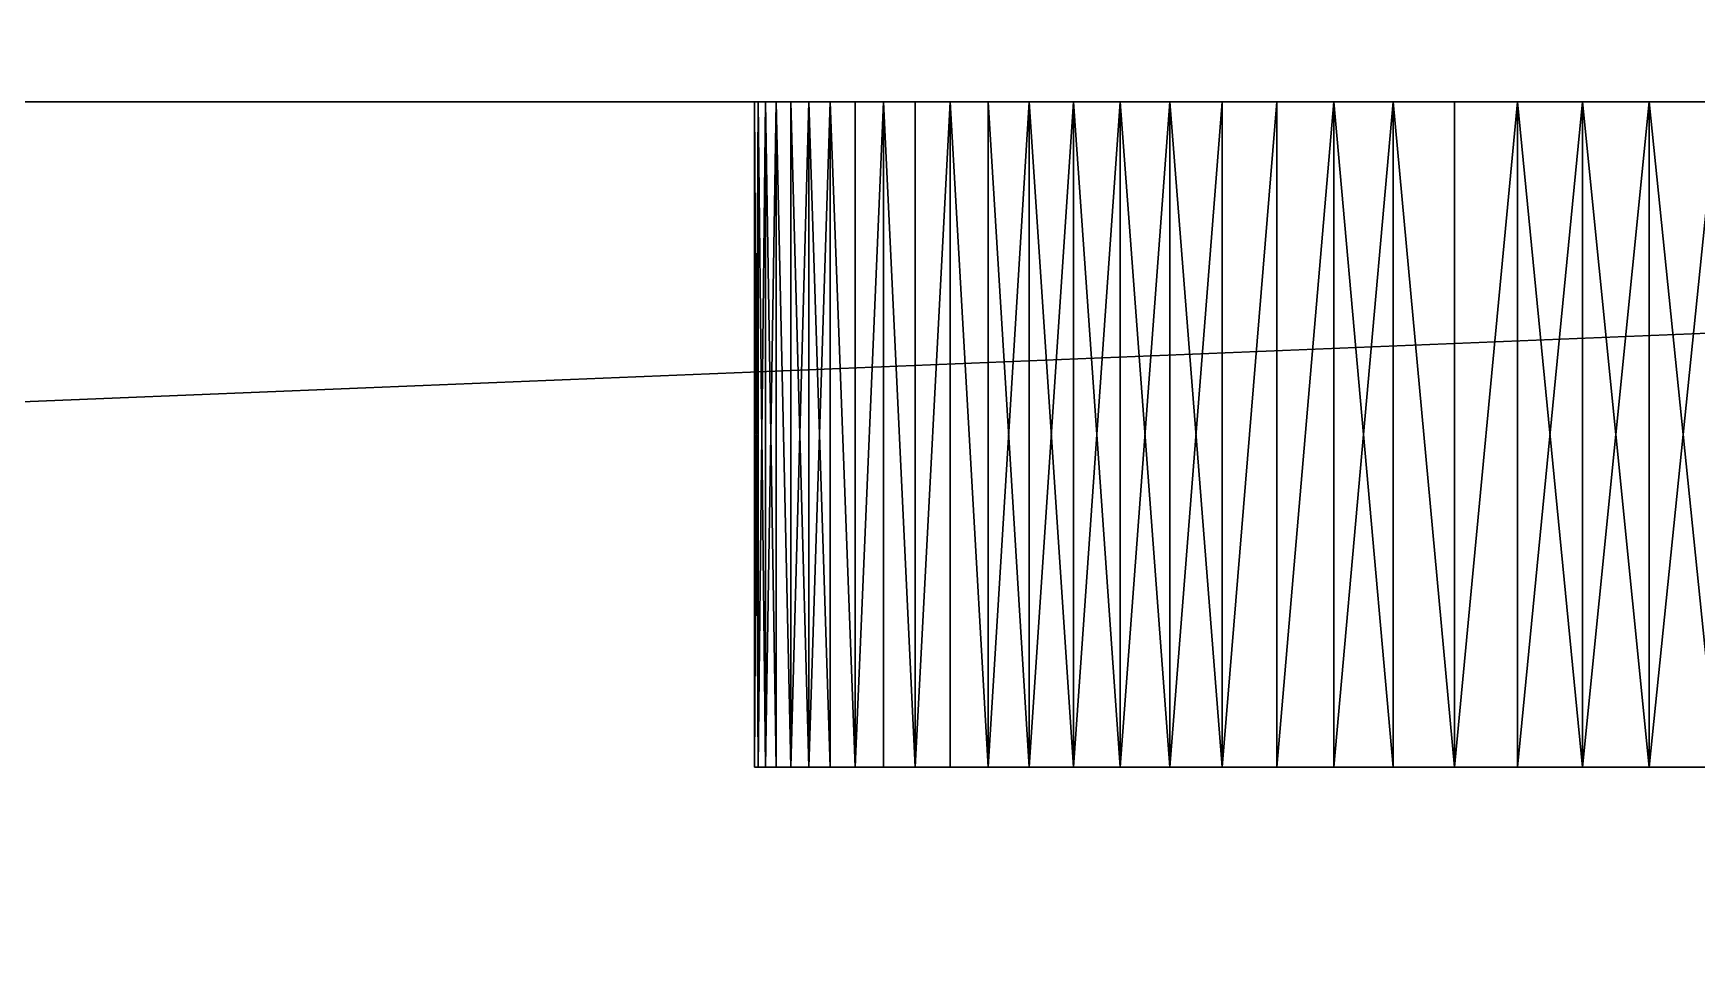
# Model space of a CAD drawing. Header units: millimetres. Extents: x 0 to 520, y -2 to 382.
# Drawn here: x 187.717 to 190.217, y 8.205 to 9.603 of the extents above; entities that cross this region are included whole.
import ezdxf

# ---------------------------------------------------------------- set-up
doc = ezdxf.new("R2010")
doc.units = ezdxf.units.MM

msp = doc.modelspace()

# ---------------------------------------------------------------- linework, layer by layer
at = {"layer": 'BRASS', "color": 52}
for points in [[(0, 0, 90), (499.5, 20.5, 90), (520, 0, 90)], [(20.5, 20.5, 90), (499.5, 20.5, 90), (0, 0, 90)], [(520, 0, 98), (10, 10, 98), (0, 0, 98)], [(510, 10, 98), (10, 10, 98), (520, 0, 98)]]:
    msp.add_3dface(points, dxfattribs=at)
at = {"layer": 'TEAK', "color": 34}
for points in [[(20, 20), (520, 0), (0, 0)], [(500, 20), (520, 0), (20, 20)], [(64, 20, 69), (456, 20, 69), (64, 4, 69)], [(64, 4, 69), (456, 20, 69), (456, 4, 69)], [(456, 20, 21), (64, 20, 21), (64, 4, 21)], [(456, 20, 21), (64, 4, 21), (456, 4, 21)], [(196, 14, 70.5), (174, 14, 70.5), (174, 9.5, 70.5)], [(196, 14, 70.5), (174, 9.5, 70.5), (196, 9.5, 70.5)], [(520, 0, 90), (20, 9.5, 90), (0, 0, 90)], [(520, 0, 90), (500, 9.5, 90), (20, 9.5, 90)], [(20, 9.5, 90), (500, 9.5, 90), (346, 9.5, 86)], [(20, 9.5, 90), (346, 9.5, 86), (324, 9.5, 86)], [(20, 9.5, 90), (324, 9.5, 86), (196, 9.5, 86)], [(20, 9.5, 90), (196, 9.5, 86), (174, 9.5, 86)], [(196, 9.5, 70.5), (174, 9.5, 70.5), (179.6485, 9.5, 73.3977)], [(190.0455, 9.5, 77.4821), (179.9545, 9.5, 77.4821), (174, 9.5, 86)], [(196, 9.5, 86), (190.0455, 9.5, 77.4821), (174, 9.5, 86)], [(190.3515, 9.5, 73.3977), (179.6485, 9.5, 73.3977), (179.7524, 9.5, 73.4327)], [(196, 9.5, 70.5), (179.6485, 9.5, 73.3977), (190.3515, 9.5, 73.3977)], [(190.2476, 9.5, 73.4327), (179.7524, 9.5, 73.4327), (179.8546, 9.5, 73.4728)], [(190.3515, 9.5, 73.3977), (179.7524, 9.5, 73.4327), (190.2476, 9.5, 73.4327)], [(190.1454, 9.5, 73.4728), (179.8546, 9.5, 73.4728), (179.9545, 9.5, 73.5179)], [(190.2476, 9.5, 73.4327), (179.8546, 9.5, 73.4728), (190.1454, 9.5, 73.4728)], [(190.0455, 9.5, 73.5179), (179.9545, 9.5, 73.5179), (180.0522, 9.5, 73.5679)], [(190.1454, 9.5, 73.4728), (179.9545, 9.5, 73.5179), (190.0455, 9.5, 73.5179)], [(190.0455, 9.5, 77.4821), (180.0522, 9.5, 77.4321), (179.9545, 9.5, 77.4821)], [(189.9478, 9.5, 73.5679), (180.0522, 9.5, 73.5679), (180.1472, 9.5, 73.6228)], [(190.0455, 9.5, 73.5179), (180.0522, 9.5, 73.5679), (189.9478, 9.5, 73.5679)], [(189.9478, 9.5, 77.4321), (180.1472, 9.5, 77.3772), (180.0522, 9.5, 77.4321)], [(190.0455, 9.5, 77.4821), (189.9478, 9.5, 77.4321), (180.0522, 9.5, 77.4321)], [(189.8528, 9.5, 73.6228), (180.1472, 9.5, 73.6228), (180.2393, 9.5, 73.6823)], [(189.9478, 9.5, 73.5679), (180.1472, 9.5, 73.6228), (189.8528, 9.5, 73.6228)], [(189.8528, 9.5, 77.3772), (180.2393, 9.5, 77.3177), (180.1472, 9.5, 77.3772)], [(189.9478, 9.5, 77.4321), (189.8528, 9.5, 77.3772), (180.1472, 9.5, 77.3772)], [(189.6716, 9.5, 73.7463), (180.2393, 9.5, 73.6823), (180.3284, 9.5, 73.7463)], [(189.7607, 9.5, 73.6823), (180.2393, 9.5, 73.6823), (189.6716, 9.5, 73.7463)], [(189.8528, 9.5, 73.6228), (180.2393, 9.5, 73.6823), (189.7607, 9.5, 73.6823)], [(189.7607, 9.5, 77.3177), (180.3284, 9.5, 77.2537), (180.2393, 9.5, 77.3177)], [(189.8528, 9.5, 77.3772), (189.7607, 9.5, 77.3177), (180.2393, 9.5, 77.3177)], [(189.5859, 9.5, 73.8147), (180.3284, 9.5, 73.7463), (180.4141, 9.5, 73.8147)], [(189.6716, 9.5, 73.7463), (180.3284, 9.5, 73.7463), (189.5859, 9.5, 73.8147)], [(189.6716, 9.5, 77.2537), (180.4141, 9.5, 77.1853), (180.3284, 9.5, 77.2537)], [(189.7607, 9.5, 77.3177), (189.6716, 9.5, 77.2537), (180.3284, 9.5, 77.2537)], [(189.5036, 9.5, 73.8873), (180.4141, 9.5, 73.8147), (180.4964, 9.5, 73.8873)], [(189.5859, 9.5, 73.8147), (180.4141, 9.5, 73.8147), (189.5036, 9.5, 73.8873)], [(189.5859, 9.5, 77.1853), (180.4964, 9.5, 77.1127), (180.4141, 9.5, 77.1853)], [(189.6716, 9.5, 77.2537), (189.5859, 9.5, 77.1853), (180.4141, 9.5, 77.1853)], [(189.4251, 9.5, 73.9639), (180.4964, 9.5, 73.8873), (180.5749, 9.5, 73.9639)], [(189.5036, 9.5, 73.8873), (180.4964, 9.5, 73.8873), (189.4251, 9.5, 73.9639)], [(189.5036, 9.5, 77.1127), (180.5749, 9.5, 77.0361), (180.4964, 9.5, 77.1127)], [(189.5859, 9.5, 77.1853), (189.5036, 9.5, 77.1127), (180.4964, 9.5, 77.1127)], [(189.4251, 9.5, 73.9639), (180.5749, 9.5, 73.9639), (180.6495, 9.5, 74.0443)], [(189.4251, 9.5, 77.0361), (180.6495, 9.5, 76.9557), (180.5749, 9.5, 77.0361)], [(189.5036, 9.5, 77.1127), (189.4251, 9.5, 77.0361), (180.5749, 9.5, 77.0361)], [(189.3505, 9.5, 74.0443), (189.4251, 9.5, 73.9639), (180.6495, 9.5, 74.0443)], [(189.28, 9.5, 74.1283), (189.3505, 9.5, 74.0443), (180.6495, 9.5, 74.0443)], [(189.28, 9.5, 74.1283), (180.6495, 9.5, 74.0443), (180.72, 9.5, 74.1283)], [(189.3505, 9.5, 76.9557), (180.72, 9.5, 76.8717), (180.6495, 9.5, 76.9557)], [(189.4251, 9.5, 77.0361), (189.3505, 9.5, 76.9557), (180.6495, 9.5, 76.9557)], [(189.2137, 9.5, 74.2158), (180.72, 9.5, 74.1283), (180.7863, 9.5, 74.2158)], [(189.2137, 9.5, 74.2158), (189.28, 9.5, 74.1283), (180.72, 9.5, 74.1283)], [(189.28, 9.5, 76.8717), (180.7863, 9.5, 76.7842), (180.72, 9.5, 76.8717)], [(189.3505, 9.5, 76.9557), (189.28, 9.5, 76.8717), (180.72, 9.5, 76.8717)], [(189.1519, 9.5, 74.3064), (180.7863, 9.5, 74.2158), (180.8481, 9.5, 74.3064)], [(189.1519, 9.5, 74.3064), (189.2137, 9.5, 74.2158), (180.7863, 9.5, 74.2158)], [(189.2137, 9.5, 76.7842), (180.8481, 9.5, 76.6936), (180.7863, 9.5, 76.7842)], [(189.28, 9.5, 76.8717), (189.2137, 9.5, 76.7842), (180.7863, 9.5, 76.7842)], [(189.1519, 9.5, 74.3064), (180.8481, 9.5, 74.3064), (180.9053, 9.5, 74.4)], [(189.1519, 9.5, 76.6936), (180.9053, 9.5, 76.6), (180.8481, 9.5, 76.6936)], [(189.2137, 9.5, 76.7842), (189.1519, 9.5, 76.6936), (180.8481, 9.5, 76.6936)], [(189.0947, 9.5, 74.4), (189.1519, 9.5, 74.3064), (180.9053, 9.5, 74.4)], [(189.0423, 9.5, 74.4963), (180.9053, 9.5, 74.4), (180.9577, 9.5, 74.4963)], [(189.0423, 9.5, 74.4963), (189.0947, 9.5, 74.4), (180.9053, 9.5, 74.4)], [(189.0947, 9.5, 76.6), (180.9577, 9.5, 76.5037), (180.9053, 9.5, 76.6)], [(189.1519, 9.5, 76.6936), (189.0947, 9.5, 76.6), (180.9053, 9.5, 76.6)], [(188.9947, 9.5, 74.5952), (189.0423, 9.5, 74.4963), (180.9577, 9.5, 74.4963)], [(188.9947, 9.5, 74.5952), (180.9577, 9.5, 74.4963), (181.0053, 9.5, 74.5952)], [(189.0423, 9.5, 76.5037), (181.0053, 9.5, 76.4048), (180.9577, 9.5, 76.5037)], [(189.0947, 9.5, 76.6), (189.0423, 9.5, 76.5037), (180.9577, 9.5, 76.5037)], [(188.9521, 9.5, 74.6962), (188.9947, 9.5, 74.5952), (181.0053, 9.5, 74.5952)], [(188.9521, 9.5, 74.6962), (181.0053, 9.5, 74.5952), (181.0479, 9.5, 74.6962)], [(188.9947, 9.5, 76.4048), (181.0479, 9.5, 76.3038), (181.0053, 9.5, 76.4048)], [(189.0423, 9.5, 76.5037), (188.9947, 9.5, 76.4048), (181.0053, 9.5, 76.4048)], [(188.9146, 9.5, 74.7993), (181.0479, 9.5, 74.6962), (181.0854, 9.5, 74.7993)], [(188.9146, 9.5, 74.7993), (188.9521, 9.5, 74.6962), (181.0479, 9.5, 74.6962)], [(188.9521, 9.5, 76.3038), (181.0854, 9.5, 76.2007), (181.0479, 9.5, 76.3038)], [(188.9947, 9.5, 76.4048), (188.9521, 9.5, 76.3038), (181.0479, 9.5, 76.3038)], [(188.8822, 9.5, 74.9042), (188.9146, 9.5, 74.7993), (181.0854, 9.5, 74.7993)], [(188.8822, 9.5, 74.9042), (181.0854, 9.5, 74.7993), (181.1178, 9.5, 74.9042)], [(188.8822, 9.5, 76.0958), (181.1178, 9.5, 76.0958), (181.0854, 9.5, 76.2007)], [(188.9146, 9.5, 76.2007), (188.8822, 9.5, 76.0958), (181.0854, 9.5, 76.2007)], [(188.9521, 9.5, 76.3038), (188.9146, 9.5, 76.2007), (181.0854, 9.5, 76.2007)], [(188.8552, 9.5, 75.0105), (188.8822, 9.5, 74.9042), (181.1178, 9.5, 74.9042)], [(188.8552, 9.5, 75.0105), (181.1178, 9.5, 74.9042), (181.1448, 9.5, 75.0105)], [(188.8822, 9.5, 76.0958), (181.1448, 9.5, 75.9895), (181.1178, 9.5, 76.0958)], [(188.8334, 9.5, 75.118), (188.8552, 9.5, 75.0105), (181.1448, 9.5, 75.0105)], [(188.8334, 9.5, 75.118), (181.1448, 9.5, 75.0105), (181.1666, 9.5, 75.118)], [(188.8552, 9.5, 75.9895), (181.1666, 9.5, 75.882), (181.1448, 9.5, 75.9895)], [(188.8822, 9.5, 76.0958), (188.8552, 9.5, 75.9895), (181.1448, 9.5, 75.9895)], [(188.8171, 9.5, 75.2264), (188.8334, 9.5, 75.118), (181.1666, 9.5, 75.118)], [(188.8171, 9.5, 75.2264), (181.1666, 9.5, 75.118), (181.1829, 9.5, 75.2264)], [(188.8334, 9.5, 75.882), (181.1829, 9.5, 75.7736), (181.1666, 9.5, 75.882)], [(188.8552, 9.5, 75.9895), (188.8334, 9.5, 75.882), (181.1666, 9.5, 75.882)], [(188.8062, 9.5, 75.3356), (188.8171, 9.5, 75.2264), (181.1829, 9.5, 75.2264)], [(188.8062, 9.5, 75.3356), (181.1829, 9.5, 75.2264), (181.1938, 9.5, 75.3356)], [(188.8062, 9.5, 75.6644), (181.1938, 9.5, 75.6644), (181.1829, 9.5, 75.7736)], [(188.8171, 9.5, 75.7736), (188.8062, 9.5, 75.6644), (181.1829, 9.5, 75.7736)], [(188.8334, 9.5, 75.882), (188.8171, 9.5, 75.7736), (181.1829, 9.5, 75.7736)], [(188.8062, 9.5, 75.3356), (181.1938, 9.5, 75.3356), (181.1993, 9.5, 75.4452)], [(188.8062, 9.5, 75.6644), (181.1993, 9.5, 75.5548), (181.1938, 9.5, 75.6644)], [(188.8007, 9.5, 75.4452), (188.8062, 9.5, 75.3356), (181.1993, 9.5, 75.4452)], [(188.8007, 9.5, 75.5548), (181.1993, 9.5, 75.4452), (181.1993, 9.5, 75.5548)], [(188.8007, 9.5, 75.5548), (188.8007, 9.5, 75.4452), (181.1993, 9.5, 75.4452)], [(188.8062, 9.5, 75.6644), (188.8007, 9.5, 75.5548), (181.1993, 9.5, 75.5548)], [(188.8062, 8.5, 75.3356), (188.8007, 9.5, 75.4452), (188.8007, 8.5, 75.4452)], [(188.8062, 9.5, 75.3356), (188.8007, 9.5, 75.4452), (188.8062, 8.5, 75.3356)], [(188.8007, 8.5, 75.4452), (188.8007, 9.5, 75.5548), (188.8007, 8.5, 75.5548)], [(188.8007, 9.5, 75.4452), (188.8007, 9.5, 75.5548), (188.8007, 8.5, 75.4452)], [(188.8007, 8.5, 75.5548), (188.8062, 9.5, 75.6644), (188.8062, 8.5, 75.6644)], [(188.8007, 9.5, 75.5548), (188.8062, 9.5, 75.6644), (188.8007, 8.5, 75.5548)], [(188.8171, 8.5, 75.2264), (188.8062, 9.5, 75.3356), (188.8062, 8.5, 75.3356)], [(188.8171, 9.5, 75.2264), (188.8062, 9.5, 75.3356), (188.8171, 8.5, 75.2264)], [(188.8062, 8.5, 75.6644), (188.8171, 9.5, 75.7736), (188.8171, 8.5, 75.7736)], [(188.8062, 9.5, 75.6644), (188.8171, 9.5, 75.7736), (188.8062, 8.5, 75.6644)], [(188.8334, 8.5, 75.118), (188.8171, 9.5, 75.2264), (188.8171, 8.5, 75.2264)], [(188.8334, 9.5, 75.118), (188.8171, 9.5, 75.2264), (188.8334, 8.5, 75.118)], [(188.8171, 8.5, 75.7736), (188.8334, 9.5, 75.882), (188.8334, 8.5, 75.882)], [(188.8171, 9.5, 75.7736), (188.8334, 9.5, 75.882), (188.8171, 8.5, 75.7736)], [(188.8552, 9.5, 75.0105), (188.8334, 9.5, 75.118), (188.8552, 8.5, 75.0105)], [(188.8552, 8.5, 75.0105), (188.8334, 9.5, 75.118), (188.8334, 8.5, 75.118)], [(188.8334, 8.5, 75.882), (188.8334, 9.5, 75.882), (188.8552, 8.5, 75.9895)], [(188.8334, 9.5, 75.882), (188.8552, 9.5, 75.9895), (188.8552, 8.5, 75.9895)], [(188.8822, 9.5, 74.9042), (188.8552, 9.5, 75.0105), (188.8822, 8.5, 74.9042)], [(188.8822, 8.5, 74.9042), (188.8552, 9.5, 75.0105), (188.8552, 8.5, 75.0105)], [(188.8552, 8.5, 75.9895), (188.8822, 9.5, 76.0958), (188.8822, 8.5, 76.0958)], [(188.8552, 9.5, 75.9895), (188.8822, 9.5, 76.0958), (188.8552, 8.5, 75.9895)], [(188.9146, 9.5, 74.7993), (188.8822, 9.5, 74.9042), (188.9146, 8.5, 74.7993)], [(188.9146, 8.5, 74.7993), (188.8822, 9.5, 74.9042), (188.8822, 8.5, 74.9042)], [(188.8822, 8.5, 76.0958), (188.9146, 9.5, 76.2007), (188.9146, 8.5, 76.2007)], [(188.8822, 9.5, 76.0958), (188.9146, 9.5, 76.2007), (188.8822, 8.5, 76.0958)], [(188.9521, 9.5, 74.6962), (188.9146, 9.5, 74.7993), (188.9521, 8.5, 74.6962)], [(188.9521, 8.5, 74.6962), (188.9146, 9.5, 74.7993), (188.9146, 8.5, 74.7993)], [(188.9146, 8.5, 76.2007), (188.9146, 9.5, 76.2007), (188.9521, 8.5, 76.3038)], [(188.9146, 9.5, 76.2007), (188.9521, 9.5, 76.3038), (188.9521, 8.5, 76.3038)], [(188.9947, 8.5, 74.5952), (188.9947, 9.5, 74.5952), (188.9521, 8.5, 74.6962)], [(188.9947, 9.5, 74.5952), (188.9521, 9.5, 74.6962), (188.9521, 8.5, 74.6962)], [(188.9521, 8.5, 76.3038), (188.9947, 9.5, 76.4048), (188.9947, 8.5, 76.4048)], [(188.9521, 9.5, 76.3038), (188.9947, 9.5, 76.4048), (188.9521, 8.5, 76.3038)], [(189.0423, 8.5, 74.4963), (188.9947, 9.5, 74.5952), (188.9947, 8.5, 74.5952)], [(189.0423, 9.5, 74.4963), (188.9947, 9.5, 74.5952), (189.0423, 8.5, 74.4963)], [(188.9947, 8.5, 76.4048), (188.9947, 9.5, 76.4048), (189.0423, 8.5, 76.5037)], [(188.9947, 9.5, 76.4048), (189.0423, 9.5, 76.5037), (189.0423, 8.5, 76.5037)], [(189.0947, 8.5, 74.4), (189.0947, 9.5, 74.4), (189.0423, 8.5, 74.4963)], [(189.0947, 9.5, 74.4), (189.0423, 9.5, 74.4963), (189.0423, 8.5, 74.4963)], [(189.0423, 8.5, 76.5037), (189.0947, 9.5, 76.6), (189.0947, 8.5, 76.6)], [(189.0423, 9.5, 76.5037), (189.0947, 9.5, 76.6), (189.0423, 8.5, 76.5037)], [(189.1519, 8.5, 74.3064), (189.0947, 9.5, 74.4), (189.0947, 8.5, 74.4)], [(189.1519, 9.5, 74.3064), (189.0947, 9.5, 74.4), (189.1519, 8.5, 74.3064)], [(189.0947, 8.5, 76.6), (189.0947, 9.5, 76.6), (189.1519, 8.5, 76.6936)], [(189.0947, 9.5, 76.6), (189.1519, 9.5, 76.6936), (189.1519, 8.5, 76.6936)], [(189.2137, 8.5, 74.2158), (189.1519, 9.5, 74.3064), (189.1519, 8.5, 74.3064)], [(189.2137, 9.5, 74.2158), (189.1519, 9.5, 74.3064), (189.2137, 8.5, 74.2158)], [(189.1519, 8.5, 76.6936), (189.2137, 9.5, 76.7842), (189.2137, 8.5, 76.7842)], [(189.1519, 9.5, 76.6936), (189.2137, 9.5, 76.7842), (189.1519, 8.5, 76.6936)], [(189.28, 8.5, 74.1283), (189.2137, 9.5, 74.2158), (189.2137, 8.5, 74.2158)], [(189.28, 9.5, 74.1283), (189.2137, 9.5, 74.2158), (189.28, 8.5, 74.1283)], [(189.2137, 8.5, 76.7842), (189.28, 9.5, 76.8717), (189.28, 8.5, 76.8717)], [(189.2137, 9.5, 76.7842), (189.28, 9.5, 76.8717), (189.2137, 8.5, 76.7842)], [(189.3505, 8.5, 74.0443), (189.28, 9.5, 74.1283), (189.28, 8.5, 74.1283)], [(189.3505, 9.5, 74.0443), (189.28, 9.5, 74.1283), (189.3505, 8.5, 74.0443)], [(189.28, 8.5, 76.8717), (189.3505, 9.5, 76.9557), (189.3505, 8.5, 76.9557)], [(189.28, 9.5, 76.8717), (189.3505, 9.5, 76.9557), (189.28, 8.5, 76.8717)], [(189.4251, 8.5, 73.9639), (189.3505, 9.5, 74.0443), (189.3505, 8.5, 74.0443)], [(189.4251, 9.5, 73.9639), (189.3505, 9.5, 74.0443), (189.4251, 8.5, 73.9639)], [(189.3505, 8.5, 76.9557), (189.4251, 9.5, 77.0361), (189.4251, 8.5, 77.0361)], [(189.3505, 9.5, 76.9557), (189.4251, 9.5, 77.0361), (189.3505, 8.5, 76.9557)], [(189.5036, 8.5, 73.8873), (189.4251, 9.5, 73.9639), (189.4251, 8.5, 73.9639)], [(189.5036, 9.5, 73.8873), (189.4251, 9.5, 73.9639), (189.5036, 8.5, 73.8873)], [(189.4251, 8.5, 77.0361), (189.5036, 9.5, 77.1127), (189.5036, 8.5, 77.1127)], [(189.4251, 9.5, 77.0361), (189.5036, 9.5, 77.1127), (189.4251, 8.5, 77.0361)], [(189.5859, 8.5, 73.8147), (189.5859, 9.5, 73.8147), (189.5036, 8.5, 73.8873)], [(189.5859, 9.5, 73.8147), (189.5036, 9.5, 73.8873), (189.5036, 8.5, 73.8873)], [(189.5036, 9.5, 77.1127), (189.5859, 9.5, 77.1853), (189.5036, 8.5, 77.1127)], [(189.5036, 8.5, 77.1127), (189.5859, 9.5, 77.1853), (189.5859, 8.5, 77.1853)], [(189.6716, 8.5, 73.7463), (189.6716, 9.5, 73.7463), (189.5859, 8.5, 73.8147)], [(189.6716, 9.5, 73.7463), (189.5859, 9.5, 73.8147), (189.5859, 8.5, 73.8147)], [(189.5859, 9.5, 77.1853), (189.6716, 9.5, 77.2537), (189.5859, 8.5, 77.1853)], [(189.5859, 8.5, 77.1853), (189.6716, 9.5, 77.2537), (189.6716, 8.5, 77.2537)], [(189.7607, 8.5, 73.6823), (189.6716, 9.5, 73.7463), (189.6716, 8.5, 73.7463)], [(189.7607, 9.5, 73.6823), (189.6716, 9.5, 73.7463), (189.7607, 8.5, 73.6823)], [(189.6716, 9.5, 77.2537), (189.7607, 9.5, 77.3177), (189.6716, 8.5, 77.2537)], [(189.6716, 8.5, 77.2537), (189.7607, 9.5, 77.3177), (189.7607, 8.5, 77.3177)], [(189.8528, 8.5, 73.6228), (189.7607, 9.5, 73.6823), (189.7607, 8.5, 73.6823)], [(189.8528, 9.5, 73.6228), (189.7607, 9.5, 73.6823), (189.8528, 8.5, 73.6228)], [(189.7607, 8.5, 77.3177), (189.7607, 9.5, 77.3177), (189.8528, 8.5, 77.3772)], [(189.7607, 9.5, 77.3177), (189.8528, 9.5, 77.3772), (189.8528, 8.5, 77.3772)], [(189.9478, 8.5, 73.5679), (189.9478, 9.5, 73.5679), (189.8528, 8.5, 73.6228)], [(189.9478, 9.5, 73.5679), (189.8528, 9.5, 73.6228), (189.8528, 8.5, 73.6228)], [(189.8528, 9.5, 77.3772), (189.9478, 9.5, 77.4321), (189.8528, 8.5, 77.3772)], [(189.8528, 8.5, 77.3772), (189.9478, 9.5, 77.4321), (189.9478, 8.5, 77.4321)], [(190.0455, 9.5, 73.5179), (189.9478, 9.5, 73.5679), (190.0455, 8.5, 73.5179)], [(190.0455, 8.5, 73.5179), (189.9478, 9.5, 73.5679), (189.9478, 8.5, 73.5679)], [(189.9478, 9.5, 77.4321), (190.0455, 9.5, 77.4821), (189.9478, 8.5, 77.4321)], [(189.9478, 8.5, 77.4321), (190.0455, 9.5, 77.4821), (190.0455, 8.5, 77.4821)], [(196, 9.5, 86), (190.1454, 9.5, 77.5272), (190.0455, 9.5, 77.4821)], [(190.1454, 8.5, 73.4728), (190.1454, 9.5, 73.4728), (190.0455, 8.5, 73.5179)], [(190.1454, 9.5, 73.4728), (190.0455, 9.5, 73.5179), (190.0455, 8.5, 73.5179)], [(190.0455, 8.5, 77.4821), (190.0455, 9.5, 77.4821), (190.1454, 8.5, 77.5272)], [(190.0455, 9.5, 77.4821), (190.1454, 9.5, 77.5272), (190.1454, 8.5, 77.5272)], [(196, 9.5, 86), (190.2476, 9.5, 77.5673), (190.1454, 9.5, 77.5272)], [(190.2476, 9.5, 73.4327), (190.1454, 9.5, 73.4728), (190.2476, 8.5, 73.4327)], [(190.2476, 8.5, 73.4327), (190.1454, 9.5, 73.4728), (190.1454, 8.5, 73.4728)], [(190.1454, 9.5, 77.5272), (190.2476, 9.5, 77.5673), (190.1454, 8.5, 77.5272)], [(190.1454, 8.5, 77.5272), (190.2476, 9.5, 77.5673), (190.2476, 8.5, 77.5673)], [(188.8007, 8.5, 75.5548), (188.8334, 8.5, 75.118), (188.8062, 8.5, 75.3356)], [(188.8007, 8.5, 75.5548), (188.8822, 8.5, 74.9042), (188.8552, 8.5, 75.0105)], [(188.8007, 8.5, 75.5548), (188.8552, 8.5, 75.0105), (188.8334, 8.5, 75.118)], [(188.8007, 8.5, 75.5548), (188.8062, 8.5, 75.3356), (188.8007, 8.5, 75.4452)], [(188.8822, 8.5, 76.0958), (188.8822, 8.5, 74.9042), (188.8007, 8.5, 75.5548)], [(188.8822, 8.5, 76.0958), (188.8007, 8.5, 75.5548), (188.8062, 8.5, 75.6644)], [(188.8062, 8.5, 75.3356), (188.8334, 8.5, 75.118), (188.8171, 8.5, 75.2264)], [(188.8334, 8.5, 75.882), (188.8062, 8.5, 75.6644), (188.8171, 8.5, 75.7736)], [(188.8822, 8.5, 76.0958), (188.8062, 8.5, 75.6644), (188.8334, 8.5, 75.882)], [(188.8822, 8.5, 76.0958), (188.8334, 8.5, 75.882), (188.8552, 8.5, 75.9895)], [(188.8822, 8.5, 74.9042), (188.9947, 8.5, 74.5952), (188.9521, 8.5, 74.6962)], [(188.8822, 8.5, 74.9042), (188.9521, 8.5, 74.6962), (188.9146, 8.5, 74.7993)], [(188.8822, 8.5, 76.0958), (188.9947, 8.5, 74.5952), (188.8822, 8.5, 74.9042)], [(188.8822, 8.5, 76.0958), (189.0423, 8.5, 74.4963), (188.9947, 8.5, 74.5952)], [(189.28, 8.5, 76.8717), (188.8822, 8.5, 76.0958), (188.9146, 8.5, 76.2007)], [(189.5036, 8.5, 77.1127), (188.8822, 8.5, 76.0958), (189.28, 8.5, 76.8717)], [(192.5749, 8.5, 77.0361), (189.0423, 8.5, 74.4963), (188.8822, 8.5, 76.0958)], [(192.5749, 8.5, 77.0361), (188.8822, 8.5, 76.0958), (189.5036, 8.5, 77.1127)], [(189.0947, 8.5, 76.6), (188.9146, 8.5, 76.2007), (188.9521, 8.5, 76.3038)], [(189.28, 8.5, 76.8717), (188.9146, 8.5, 76.2007), (189.0947, 8.5, 76.6)], [(189.0423, 8.5, 76.5037), (188.9521, 8.5, 76.3038), (188.9947, 8.5, 76.4048)], [(189.0947, 8.5, 76.6), (188.9521, 8.5, 76.3038), (189.0423, 8.5, 76.5037)], [(189.0423, 8.5, 74.4963), (189.2137, 8.5, 74.2158), (189.0947, 8.5, 74.4)], [(189.0423, 8.5, 74.4963), (189.4251, 8.5, 73.9639), (189.3505, 8.5, 74.0443)], [(189.0423, 8.5, 74.4963), (189.3505, 8.5, 74.0443), (189.28, 8.5, 74.1283)], [(189.0423, 8.5, 74.4963), (189.28, 8.5, 74.1283), (189.2137, 8.5, 74.2158)], [(193.0479, 8.5, 76.3038), (189.4251, 8.5, 73.9639), (189.0423, 8.5, 74.4963)], [(192.5749, 8.5, 77.0361), (193.0479, 8.5, 76.3038), (189.0423, 8.5, 74.4963)], [(189.0947, 8.5, 74.4), (189.2137, 8.5, 74.2158), (189.1519, 8.5, 74.3064)], [(189.28, 8.5, 76.8717), (189.0947, 8.5, 76.6), (189.1519, 8.5, 76.6936)], [(189.28, 8.5, 76.8717), (189.1519, 8.5, 76.6936), (189.2137, 8.5, 76.7842)], [(189.5036, 8.5, 77.1127), (189.28, 8.5, 76.8717), (189.3505, 8.5, 76.9557)], [(189.5036, 8.5, 77.1127), (189.3505, 8.5, 76.9557), (189.4251, 8.5, 77.0361)], [(190.1454, 8.5, 73.4728), (189.5036, 8.5, 73.8873), (189.4251, 8.5, 73.9639)], [(193.1666, 8.5, 75.118), (190.1454, 8.5, 73.4728), (189.4251, 8.5, 73.9639)], [(193.0479, 8.5, 76.3038), (193.1666, 8.5, 75.118), (189.4251, 8.5, 73.9639)], [(190.0455, 8.5, 73.5179), (189.5859, 8.5, 73.8147), (189.5036, 8.5, 73.8873)], [(190.1454, 8.5, 73.4728), (190.0455, 8.5, 73.5179), (189.5036, 8.5, 73.8873)], [(189.7607, 8.5, 77.3177), (189.5036, 8.5, 77.1127), (189.5859, 8.5, 77.1853)], [(189.9478, 8.5, 77.4321), (189.5036, 8.5, 77.1127), (189.7607, 8.5, 77.3177)], [(190.6721, 8.5, 77.6754), (189.5036, 8.5, 77.1127), (189.9478, 8.5, 77.4321)], [(191.1097, 8.5, 77.6973), (189.5036, 8.5, 77.1127), (190.6721, 8.5, 77.6754)], [(192.5749, 8.5, 77.0361), (189.5036, 8.5, 77.1127), (191.1097, 8.5, 77.6973)], [(190.0455, 8.5, 73.5179), (189.6716, 8.5, 73.7463), (189.5859, 8.5, 73.8147)], [(189.7607, 8.5, 77.3177), (189.5859, 8.5, 77.1853), (189.6716, 8.5, 77.2537)], [(190.0455, 8.5, 73.5179), (189.7607, 8.5, 73.6823), (189.6716, 8.5, 73.7463)], [(190.0455, 8.5, 73.5179), (189.8528, 8.5, 73.6228), (189.7607, 8.5, 73.6823)], [(189.9478, 8.5, 77.4321), (189.7607, 8.5, 77.3177), (189.8528, 8.5, 77.3772)], [(190.0455, 8.5, 73.5179), (189.9478, 8.5, 73.5679), (189.8528, 8.5, 73.6228)], [(190.6721, 8.5, 77.6754), (189.9478, 8.5, 77.4321), (190.0455, 8.5, 77.4821)], [(190.4571, 8.5, 77.632), (190.0455, 8.5, 77.4821), (190.1454, 8.5, 77.5272)], [(190.6721, 8.5, 77.6754), (190.0455, 8.5, 77.4821), (190.4571, 8.5, 77.632)], [(190.4571, 8.5, 77.632), (190.1454, 8.5, 77.5272), (190.2476, 8.5, 77.5673)], [(193.1666, 8.5, 75.118), (190.2476, 8.5, 73.4327), (190.1454, 8.5, 73.4728)]]:
    msp.add_3dface(points, dxfattribs=at)

doc.saveas('drawing.dxf')
